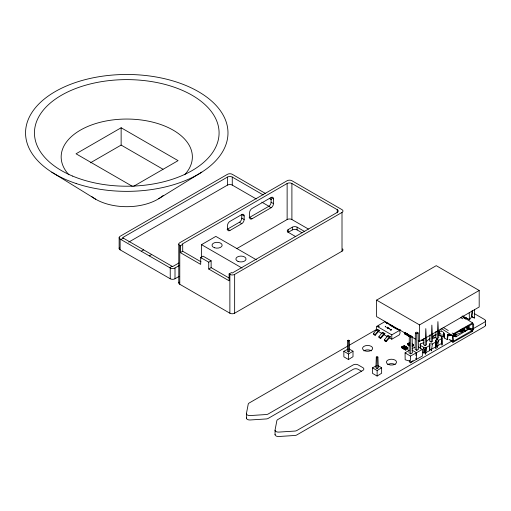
<?xml version="1.0" encoding="UTF-8"?>
<svg xmlns="http://www.w3.org/2000/svg" width="511" height="511" viewBox="0 0 511 511"><rect width="100%" height="100%" fill="white"/><g stroke="black" fill="none" stroke-linecap="round" stroke-linejoin="round"><path stroke-width="0.77" d="M119.146 237.672L119.146 248.461M178.786 244.098L178.786 282.896M422.412 352.207L423.676 352.948L423.676 347.314L420.483 345.487L420.508 348.994L420.24 343.973L423.938 342.594M453.385 341.297L453.078 336.021L454.119 334.207L472.764 323.75L472.656 330.183L453.385 341.297L449.022 339.374L452.944 342.281L472.26 331.473L473.601 328.892L473.678 324.504L472.554 322.888L454.458 333.178L452.471 335.625L448.39 334.418L447.291 339.668L444.449 338.027L444.461 333.542M399.545 330.406L391.796 334.871L391.809 339.202L399.557 334.724L400.126 332.559L399.545 330.406L384.63 321.796L376.888 326.28L376.3 328.324L376.882 330.591M441.855 336.838L442.002 344.989L441.855 336.838L438.642 335.012M348.017 349.096L343.833 351.325L343.865 356.819L348.47 359.527L348.528 354.002L353.005 351.204L349.326 349.077M373.388 333.574L373.381 334.309L375.151 335.331L379.405 330.457L377.54 329.371L376.709 329.41L373.388 333.574L375.125 334.539L375.151 335.331M376.645 365.627L372.462 367.856L372.493 373.349L377.099 376.051L377.156 370.532L381.634 367.735L377.955 365.608M378.881 336.749L378.875 337.484L380.644 338.506L384.904 333.632L383.033 332.546L382.202 332.584L378.881 336.749L380.618 337.714L380.644 338.506M384.381 339.917L384.374 340.658L386.144 341.674L390.398 336.806L388.526 335.714L387.702 335.759L384.381 339.917L386.112 340.882L386.144 341.674M418.362 346.943L422.405 349.358L422.342 356.071L410.237 362.816L409.285 361.041L405.153 359.757L405.082 352.858L409.388 350.163M435.679 340.403L435.947 348.483L435.679 340.403L437.224 338.544L438.751 337.662L437.914 321.617L437.224 338.544L435.679 346.024M409.33 336.43L409.043 352.858L410.716 353.823L412.383 352.858L412.102 336.468L410.748 335.599L409.33 336.43L410.678 337.183L412.102 336.468M415.386 332.929L415.104 349.358L416.772 350.322L418.445 349.358L418.164 332.968L416.81 332.099L415.386 332.929L416.74 333.683L418.164 332.968M447.291 339.668L447.393 334.641L448.39 334.418M429.975 345.347L426.302 347.467L425.676 354.417L425.05 352.986L429.828 350.552L429.687 343.801L432.363 343.973L436.036 341.853M426.302 347.467L425.107 351.159L425.05 352.986L426.302 347.467L423.676 347.314L425.107 351.159L425.261 353.388M387.74 328.113L388.481 327.941M388.724 328.573L388.29 328.592L389.12 328.311M347.672 340.479L347.282 351.344L348.47 352.028L349.665 351.344L349.275 340.537L348.515 340.122L347.672 340.479L348.432 341.131L348.47 352.028M376.3 357.01L375.911 367.869L377.099 368.559L378.293 367.869L377.904 357.068L377.144 356.652L376.3 357.01L377.061 357.662L377.099 368.559M422.405 349.358L410.474 356.084L410.237 362.816L413.073 360.606M425.107 345.538L425.797 328.618L426.634 344.657L425.107 345.538L423.581 344.657L423.9 338.32M431.169 342.044L431.859 325.117L432.696 341.163L431.169 342.044L429.642 341.163L429.962 334.82M436.017 331.32L435.698 337.662L437.224 338.544L438.419 340.473L437.582 347.397L437.167 345.985L435.915 345.883L438.419 340.473L442.092 338.352M424.967 351.702L425.107 349.396M444.321 334.386L444.225 335.944L442.43 334.916M391.611 329.825L391.068 329.831L391.605 329.78M385.518 326.478L385.415 326.906L385.607 326.395M472.215 310.49L471.717 316.731L469.456 319.829L462.621 315.9M452.97 336.264L455.997 336.768L456.259 334.456L459.868 333.21L464.32 330.63L465.4 331.141L469.264 329.046L467.584 327.289L466.198 326.816M472.477 310.407L471.717 316.731L474.387 318.014L474.387 309.43M468.408 326.842L468.593 325.418M432.363 343.973L431.418 350.891L431.105 349.486L435.857 346.745M415.801 355.445L416.414 352.654L412.051 350.131M387.881 328.113L388.52 328.017M389.152 328.413L388.373 328.56M379.405 330.457L378.491 330.438L375.125 334.539M390.398 336.806L389.484 336.781L386.112 340.882M384.904 333.632L383.991 333.606L380.618 337.714M376.62 330.604L377.54 329.371M409.375 344.778L408.206 343.762L409.471 344.357M423.676 352.948L426.129 350.572M388.488 328.062L388.047 328.126M408.046 343.654L408.972 343.654M466.294 326.753L469.264 329.046L467.852 328.694L465.4 331.141L455.997 336.768L454.809 335.951M426.698 341.278L429.975 338.352M348.47 359.527L353.005 356.716L353.005 351.204M377.099 376.051L381.634 373.241L381.634 367.735M348.432 341.131L349.275 340.537M377.061 357.662L377.904 357.068M158.672 198.741L201.768 172.162M405.012 348.476L406.916 347.314L404.54 345.928L402.636 347.039L405.012 348.476L402.636 347.039L404.533 345.998L406.916 347.314L405.012 348.387M390.206 329.474L391.017 329.308L390.206 329.474L390.87 329.403L390.219 329.506L390.545 329.448M409.726 343.168L408.455 343.909L409.643 344.631L408.455 343.909L409.72 343.213M133.665 186.279L178.077 160.639L121.139 127.763L76.043 153.798L132.298 186.279M90.396 162.83L121.139 145.079L162.983 169.243M263.165 194.908L232.262 177.068A3.373 1.948 0 0 0 227.491 177.068L122.519 237.672L172.616 266.595L178.837 263.005M120.903 239.493L123.285 238.113M128.734 242.118L227.491 185.097A3.373 1.948 0 0 1 232.262 185.097L256.298 198.977M141.272 251.252L143.655 249.873M149.314 255.896L151.697 254.516M337.234 212.793L337.234 209.663L291.902 183.494A3.373 1.948 0 0 0 287.131 183.494L182.159 244.098L182.714 244.411L182.714 251.246L201.047 261.83M179.067 282.123A3.373 1.948 0 0 0 179.776 284.269L229.873 313.198A3.373 1.948 0 0 0 234.645 313.198L342.006 251.214L342.006 212.416A3.373 1.948 0 0 0 342.006 209.663L291.902 180.734A3.373 1.948 0 0 0 287.131 180.734L179.776 242.719A3.373 1.948 0 0 0 179.776 245.472L180.326 245.791L182.714 244.411M244.156 215.936L241.767 214.563L229.912 221.404A3.373 1.948 -60 0 0 227.529 225.536L227.529 229.12A3.373 1.948 -60 0 0 229.912 230.493L241.767 223.652A3.373 1.948 -60 0 0 244.156 219.519L244.156 215.936A3.373 1.948 -60 0 0 241.767 214.563A3.373 1.948 -60 0 0 241.76 214.32M180.326 245.791L180.326 252.626L182.714 251.246M227.095 229.324A3.373 1.948 -60 0 0 227.529 229.12L239.384 222.272A3.373 1.948 -60 0 0 241.767 218.14L241.767 214.563M201.526 257.998L201.526 244.66L215.84 236.395L256.394 259.812M249.151 217.616A3.373 1.948 -60 0 0 249.585 217.411L268.703 206.374A3.373 1.948 -60 0 0 271.086 202.241L271.086 197.501L251.968 208.545A3.373 1.948 -60 0 0 249.585 212.672L249.585 217.411L251.968 218.791L271.086 207.753A3.373 1.948 -60 0 0 273.474 203.621L273.474 198.881A3.373 1.948 -60 0 0 271.086 197.501L273.474 198.881M169.684 267.655L172.066 266.276M265.203 193.33L232.262 174.308A3.373 1.948 0 0 0 227.491 174.308L120.13 236.293A3.373 1.948 0 0 0 120.13 239.046L170.233 267.975A3.373 1.948 0 0 0 175.005 267.975L179.131 265.586M180.326 252.626L200.695 264.385L200.695 257.55L203.084 256.177L211.126 260.814L211.126 267.649L229.458 278.233M119.421 247.688A3.373 1.948 0 0 0 120.13 249.834L170.233 278.763A3.373 1.948 0 0 0 175.005 278.763L179.131 276.374M200.695 257.55L208.737 262.194L211.126 260.814M236.721 248.64L287.131 219.532A3.373 1.948 0 0 1 291.902 219.532L308.389 229.049M208.737 262.194L208.737 269.029L211.126 267.649M288.019 232.435A3.373 1.948 0 0 1 288.223 232.301L288.223 229.548L292.337 227.178A3.373 1.948 0 0 1 297.108 227.178L304.703 231.56M288.223 229.548A3.373 1.948 0 0 0 288.223 232.301L292.337 229.931A3.373 1.948 0 0 1 297.108 229.931L301.944 232.722M208.737 269.029L229.107 280.788L229.107 273.953L231.496 272.58L232.262 273.021L337.234 212.416A3.373 1.948 0 0 0 337.234 209.663M229.107 273.953L229.873 274.401A3.373 1.948 0 0 0 234.645 274.401L342.006 212.416M415.449 339.068L376.601 316.641L376.601 300.11L436.241 265.675L479.184 290.472L479.184 306.996L419.544 341.431L418.177 340.645M347.831 346.049L249.189 403A3.334 1.923 0 0 0 248.231 404.15L246.443 413.45A3.334 1.923 0 0 0 250.122 415.571L266.225 414.536A3.334 1.923 0 0 0 268.211 413.987L353.261 364.886A3.417 1.974 0 0 1 358.096 364.886L362.867 367.639A3.417 1.974 0 0 1 362.867 370.43L277.818 419.531A3.334 1.923 0 0 0 276.86 420.681L275.071 429.975A3.334 1.923 0 0 0 278.75 432.102L294.853 431.067A3.334 1.923 0 0 0 296.84 430.518L452.056 340.907M349.211 345.251L376.805 329.32M386.463 323.744L387.843 322.952M386.648 327.749L387.395 327.321L387.051 327.123M391.4 329.633L390.66 330.068L390.289 329.851L391.126 329.371L390.576 329.691M390.545 330.004L391.381 329.518M376.601 300.11L419.544 324.9L479.184 290.472M405.523 334.405L405.447 333.025M408.391 336.053L408.628 335.778L405.766 334.124M410.467 335.823L409.228 336.538L404.693 333.919L404.693 332.54L405.051 332.61M405.779 347.25L407.567 347.761L405.657 348.866L401.985 346.739L403.894 345.64L407.567 347.761L407.567 348.975L405.657 350.073L401.985 347.953L401.985 346.739L405.37 348.476L405.657 350.073L402.63 348.323M409.643 345.883L407.804 344.823L407.804 343.609L409.713 342.511M402.387 346.892L401.985 346.739M404.297 345.794L407.567 347.761M408.449 345.193L409.758 345.781M405.255 348.547L405.657 348.866L402.745 348.221M412.115 345.366L413.386 344.631L412.862 344.382L413.386 344.631L413.386 345.845L412.115 346.579M421.716 340.294L422.361 340.665L423.632 339.93M436.036 334.852L432.363 336.973L432.376 338.448M437.167 345.985L441.913 343.245M473.442 328.56L484.479 322.185A3.328 1.923 0 0 0 484.479 319.464L474.253 313.562M399.302 330.777L400.241 330.291L400.234 329.525M412.128 348.598L414.919 347.193M387.689 328.203L388.085 328.203M402.4 347.365L401.633 347.116L402.4 346.841M432.478 338.557L435.698 337.662L432.363 336.973L432.408 338.557M433.373 335.337L436.087 334.788M389.158 328.445L388.386 328.484M385.645 326.312C384.278 327.462 386.278 326.19 385.69 326.286M438.272 333.236L439.677 333.134M429.687 343.801L429.706 349.435L431.105 349.486M396.913 329.25L399.57 329.467M388.66 328.496L388.526 328.484M409.643 344.67L407.804 343.609L408.327 343.692M442.948 331.805L438.47 330.713M472.26 331.473L468.753 328.049L473.601 328.892M447.393 334.641L452.471 335.625L452.944 342.281M389.772 325.117L392.365 325.737M404.693 333.919L405.766 334.264M459.242 330.885L462.244 331.933L460.494 330.566M407.804 343.609L408.206 343.762M412.626 345.538L413.386 345.845M407.804 344.823L408.564 345.129M406.801 348.668L407.567 348.975M401.985 347.953L402.745 348.259M467.092 328.151L469.264 329.046L466 327.212M463.241 330.195L465.4 331.141L462.615 328.675M467.092 328.068L469.264 329.046L466 327.347M464.033 330.521L465.4 331.141L462.615 328.803M453.417 334.66L455.218 335.503L453.506 334.098M461.439 329.276L464.32 330.63L462.589 329.282M462.104 329.269L463.426 329.908L462.104 329.205M461.031 329.889L462.353 330.528L461.031 329.825M466.92 326.81L468.319 327.494L467.08 326.657M463.458 328.809L464.857 329.493L462.998 328.234M463.343 330.132L465.4 331.141L462.909 329.416M453.564 333.772L455.665 334.801L454.266 334.053M460.775 317.733L462.889 318.794M468.082 326.44L469.424 327.123L468.102 325.807M461.586 329.193L464.32 330.63L462.398 329.225M466.92 326.746L468.319 327.494L467.08 326.721M463.458 328.745L464.857 329.493L462.998 328.33M459.906 330.892L461.305 331.639M451.053 334.941L453.078 336.021M468.753 328.049L472.656 330.183M447.968 335.056L449.22 335.746M454.202 333.313L456.259 334.456M408.628 334.654L405.287 332.776L408.628 334.814M462.27 329.467L464.32 330.63L462.481 329.429M463.356 329.972L465.4 331.141L462.947 329.633M343.833 351.325L348.528 354.002M372.462 367.856L377.156 370.532M441.236 334.232L440.035 333.542L439.147 331.198L439.588 334.673L443.72 337.126L443.701 332.431L444.449 338.027M376.709 329.41L378.491 330.438M382.202 332.584L383.991 333.606M387.702 335.759L389.484 336.781M269.348 198.479L271.411 199.667M471.634 316.424L474.387 318.014M271.086 202.241L273.474 203.621M261.792 202.152L269.348 206.514M268.703 206.374L271.086 207.753M288.223 232.301L295.824 236.689M241.767 218.14L244.156 219.519M239.384 222.272L241.767 223.652M421.134 339.956L422.361 340.665L422.361 339.451M227.529 229.12L229.912 230.493M404.693 332.54L405.051 332.75M405.338 332.917L409.228 335.159L409.228 336.538L408.628 335.919M424.711 350.929L425.107 351.159M412.16 343.922L413.386 344.631M376.888 326.28L391.796 334.871M378.242 331.377L382.311 333.721M383.665 334.507L387.74 336.851M389.095 337.637L391.809 339.202M201.526 244.66L242.08 268.077M361.501 371.261L358.096 369.293A3.417 1.974 0 0 0 353.261 369.293L268.211 418.394A3.334 1.923 0 0 1 266.225 418.95L250.122 419.978A3.334 1.923 0 0 1 246.443 417.857M390.423 325.488L391.72 326.242M393.016 326.995L396.268 328.873M405.082 352.858L410.474 356.084M440.252 329.448L441.606 330.278M95.736 199.258L51.771 172.162M461.906 316.239L472.554 322.888M443.082 327.321L448.275 330.56M452.171 332.993L454.119 334.207M460.226 330.834L461.465 331.613M441.102 328.362L452.471 335.625M454.681 335.925L455.997 336.768M453.263 334.239L455.218 335.503L453.263 334.149M460.226 330.713L461.465 331.55M463.158 317.35L465.789 319.139M447.968 334.232L449.22 335.127M466.102 327.41L467.852 328.694L466.147 327.129M459.906 330.221L462.244 331.933M466.102 327.327L467.852 328.694M408.87 334.814L409.228 335.159M415.699 358.179L416.414 359.457L416.414 352.654M469.117 318.43L469.456 319.829L469.2 312.777M429.706 349.435L429.828 350.552M420.24 343.973L420.298 348.387M441.766 339.291L441.798 342.472M416.74 333.683L416.772 350.322M410.678 337.183L410.716 353.823M485.45 320.761L485.45 325.296M419.544 324.9L419.544 341.431M297.108 227.178L297.108 229.931M292.337 227.178L292.337 229.931M291.902 183.494L291.902 219.532M287.131 183.494L287.131 219.532M275.052 430.243L275.052 434.65M246.423 413.712L246.423 418.119M234.645 274.401L234.645 313.198M232.262 177.068L232.262 185.097M229.873 274.401L229.873 313.198M227.491 177.068L227.491 185.097M179.776 245.472L179.776 284.269M175.005 267.975L175.005 278.763M170.233 267.975L170.233 278.763M121.139 127.763L121.139 145.079M120.13 239.046L120.13 249.834M68.889 174.762A65.606 37.878 0 0 1 126.766 119.05A65.606 37.878 0 0 1 184.643 174.762M163.111 195.547A43.882 25.339 0 0 1 91.635 196.531M251.968 218.791A3.373 1.948 -60 0 1 249.585 217.411M342.568 248.889A3.373 1.948 0 0 1 342.006 251.214M485.22 324.53A3.328 1.923 0 0 1 484.479 326.593L296.84 434.925A3.334 1.923 0 0 1 294.853 435.474L278.75 436.509A3.334 1.923 0 0 1 275.071 434.382M363.794 350.859A5.059 2.919 0 0 1 371.42 350.859M387.651 364.637A5.059 2.919 0 0 1 395.278 364.637M409.618 360.702A2.025 1.169 0 0 1 409.177 360.511M467.833 318.532A1.718 0.996 0 0 1 466.173 317.574M437.665 345.736A1.859 1.073 0 0 1 436.547 345.692M425.42 352.743A1.859 1.073 0 0 1 423.632 352.335M424.916 350.623A1.859 1.073 0 0 1 425.669 350.667M379.015 326.229L378.172 326.229L378.913 326.567L379.015 326.229M390.385 329.684L389.995 329.461L390.385 329.71M76.158 183.526A101.216 58.439 0 0 0 227.983 132.917A101.216 58.439 0 0 0 76.158 82.309A101.216 58.439 0 0 0 76.158 183.526M72.6 176.078A92.312 53.297 0 0 0 218.587 138.424A92.312 53.297 0 0 0 89.112 84.258A92.312 53.297 0 0 0 72.6 176.078M214.563 247.765A5.059 2.919 0 0 0 222.157 245.235A5.059 2.919 0 0 0 214.563 242.699A5.059 2.919 0 0 0 214.563 247.765M237.998 261.383A5.059 2.919 0 0 0 246.002 259.313A5.059 2.919 0 0 0 238.899 256.343A5.059 2.919 0 0 0 237.998 261.383M364.924 350.853A5.059 2.919 0 0 0 372.666 348.47A5.059 2.919 0 0 0 365.224 345.794A5.059 2.919 0 0 0 364.924 350.853M388.782 364.624A5.059 2.919 0 0 0 396.523 362.248A5.059 2.919 0 0 0 389.082 359.565A5.059 2.919 0 0 0 388.782 364.624"/></g></svg>
